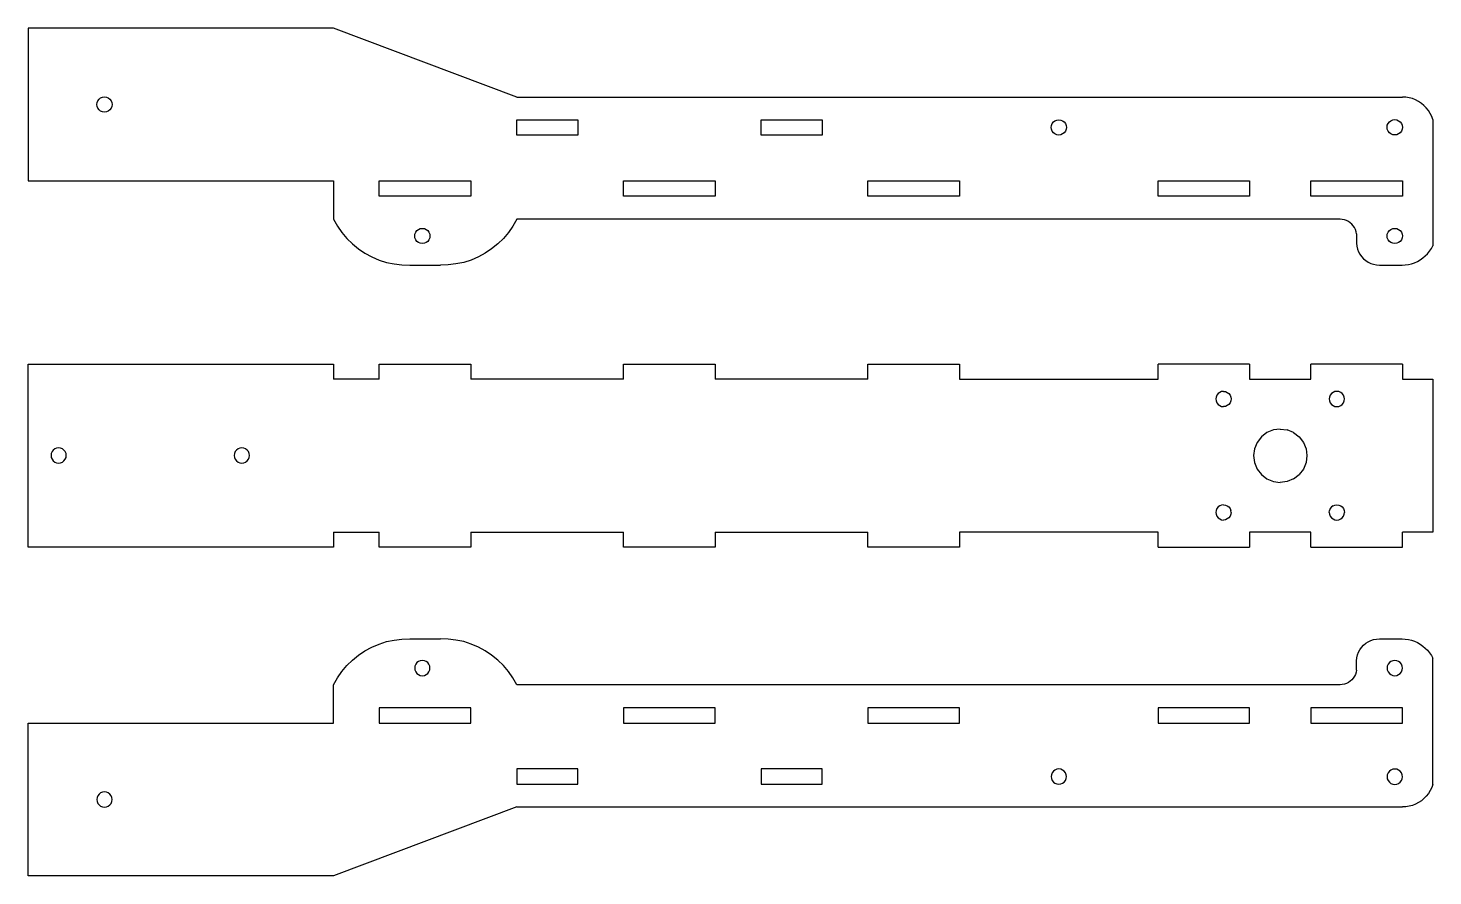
# Model space of a CAD drawing. Extents: x -19.2 to 12.3, y -11.6 to 5.8.
# Drawn here: x 0.78 to 12.28, y -5.86 to 1.08 of the extents above; entities that cross this region are included whole.
import ezdxf

# ---------------------------------------------------------------- set-up
doc = ezdxf.new("R2010")
doc.units = 0
doc.header["$MEASUREMENT"] = 0
doc.layers.get('0').update_dxf_attribs({"linetype": 'CONTINUOUS'})

msp = doc.modelspace()

# ---------------------------------------------------------------- linework, layer by layer
for p, q in [((0.781, 1.079), (0.781, -0.171)), ((3.281, 1.079), (0.781, 1.079)), ((4.781, 0.515), (3.281, 1.079)), ((1.344, 0.454), (1.346, 0.47)), ((1.346, 0.47), (1.352, 0.485)), ((1.352, 0.485), (1.362, 0.498)), ((1.362, 0.498), (1.375, 0.508)), ((1.375, 0.508), (1.39, 0.515)), ((1.39, 0.515), (1.406, 0.517)), ((1.406, 0.517), (1.422, 0.515)), ((1.422, 0.515), (1.437, 0.508)), ((1.437, 0.508), (1.45, 0.498)), ((1.45, 0.498), (1.46, 0.485)), ((1.46, 0.485), (1.467, 0.47)), ((1.467, 0.47), (1.469, 0.454)), ((4.781, 0.515), (12.031, 0.515)), ((12.059, 0.513), (12.031, 0.515)), ((12.086, 0.509), (12.059, 0.513)), ((12.113, 0.502), (12.086, 0.509)), ((12.139, 0.491), (12.113, 0.502)), ((12.164, 0.479), (12.139, 0.491)), ((12.187, 0.463), (12.164, 0.479)), ((12.208, 0.446), (12.187, 0.463)), ((1.346, 0.438), (1.344, 0.454)), ((1.352, 0.423), (1.346, 0.438)), ((1.362, 0.41), (1.352, 0.423)), ((1.375, 0.4), (1.362, 0.41)), ((1.39, 0.394), (1.375, 0.4)), ((1.406, 0.392), (1.39, 0.394)), ((1.422, 0.394), (1.406, 0.392)), ((1.437, 0.4), (1.422, 0.394)), ((1.45, 0.41), (1.437, 0.4)), ((1.46, 0.423), (1.45, 0.41)), ((1.467, 0.438), (1.46, 0.423)), ((1.469, 0.454), (1.467, 0.438)), ((12.227, 0.426), (12.208, 0.446)), ((12.245, 0.404), (12.227, 0.426)), ((12.259, 0.381), (12.245, 0.404)), ((12.272, 0.356), (12.259, 0.381)), ((12.281, 0.33), (12.272, 0.356)), ((4.781, 0.329), (5.281, 0.329)), ((4.781, 0.204), (4.781, 0.329)), ((5.281, 0.329), (5.281, 0.204)), ((6.781, 0.329), (7.281, 0.329)), ((6.781, 0.204), (6.781, 0.329)), ((7.281, 0.329), (7.281, 0.204)), ((9.156, 0.267), (9.158, 0.283)), ((9.158, 0.251), (9.156, 0.267)), ((9.158, 0.283), (9.165, 0.298)), ((9.165, 0.236), (9.158, 0.251)), ((9.165, 0.298), (9.175, 0.311)), ((9.175, 0.223), (9.165, 0.236)), ((9.175, 0.311), (9.187, 0.321)), ((9.187, 0.321), (9.203, 0.327)), ((9.203, 0.327), (9.219, 0.329)), ((9.219, 0.329), (9.235, 0.327)), ((9.235, 0.327), (9.25, 0.321)), ((9.25, 0.321), (9.263, 0.311)), ((9.263, 0.311), (9.273, 0.298)), ((9.273, 0.236), (9.263, 0.223)), ((9.273, 0.298), (9.279, 0.283)), ((9.279, 0.251), (9.273, 0.236)), ((9.279, 0.283), (9.281, 0.267)), ((9.281, 0.267), (9.279, 0.251)), ((11.906, 0.267), (11.908, 0.284)), ((11.908, 0.251), (11.906, 0.267)), ((11.908, 0.284), (11.915, 0.299)), ((11.915, 0.236), (11.908, 0.251)), ((11.915, 0.299), (11.925, 0.312)), ((11.925, 0.223), (11.915, 0.236)), ((11.925, 0.312), (11.937, 0.321)), ((11.937, 0.321), (11.953, 0.328)), ((11.953, 0.328), (11.969, 0.33)), ((11.969, 0.33), (11.985, 0.328)), ((11.985, 0.328), (12, 0.321)), ((12, 0.321), (12.013, 0.312)), ((12.013, 0.312), (12.023, 0.299)), ((12.023, 0.236), (12.013, 0.223)), ((12.023, 0.299), (12.029, 0.284)), ((12.029, 0.251), (12.023, 0.236)), ((12.029, 0.284), (12.031, 0.267)), ((12.031, 0.267), (12.029, 0.251)), ((12.281, 0.33), (12.281, -0.702)), ((5.281, 0.204), (4.781, 0.204)), ((7.281, 0.204), (6.781, 0.204)), ((9.187, 0.213), (9.175, 0.223)), ((9.203, 0.206), (9.187, 0.213)), ((9.219, 0.204), (9.203, 0.206)), ((9.235, 0.206), (9.219, 0.204)), ((9.25, 0.213), (9.235, 0.206)), ((9.263, 0.223), (9.25, 0.213)), ((11.937, 0.213), (11.925, 0.223)), ((11.953, 0.207), (11.937, 0.213)), ((11.969, 0.205), (11.953, 0.207)), ((11.985, 0.207), (11.969, 0.205)), ((12, 0.213), (11.985, 0.207)), ((12.013, 0.223), (12, 0.213)), ((0.781, -0.171), (3.281, -0.171)), ((3.281, -0.171), (3.281, -0.485)), ((3.656, -0.171), (4.406, -0.171)), ((3.656, -0.296), (3.656, -0.171)), ((4.406, -0.171), (4.406, -0.296)), ((5.656, -0.296), (5.656, -0.171)), ((5.656, -0.171), (6.406, -0.171)), ((6.406, -0.171), (6.406, -0.296)), ((7.656, -0.171), (8.406, -0.171)), ((7.656, -0.296), (7.656, -0.171)), ((8.406, -0.171), (8.406, -0.296)), ((10.031, -0.171), (10.781, -0.171)), ((10.031, -0.296), (10.031, -0.171)), ((10.781, -0.171), (10.781, -0.296)), ((11.281, -0.296), (11.281, -0.171)), ((11.281, -0.171), (12.031, -0.171)), ((12.031, -0.171), (12.031, -0.296)), ((4.406, -0.296), (3.656, -0.296)), ((6.406, -0.296), (5.656, -0.296)), ((8.406, -0.296), (7.656, -0.296)), ((10.781, -0.296), (10.031, -0.296)), ((12.031, -0.296), (11.281, -0.296)), ((3.281, -0.485), (3.313, -0.541)), ((3.313, -0.541), (3.349, -0.594)), ((3.964, -0.578), (3.977, -0.568)), ((3.977, -0.568), (3.992, -0.562)), ((3.992, -0.562), (4.009, -0.56)), ((4.009, -0.56), (4.025, -0.562)), ((4.025, -0.562), (4.04, -0.568)), ((4.04, -0.568), (4.053, -0.578)), ((4.75, -0.541), (4.713, -0.594)), ((4.781, -0.485), (4.75, -0.541)), ((11.521, -0.485), (4.781, -0.485)), ((11.539, -0.486), (11.521, -0.485)), ((11.557, -0.49), (11.539, -0.486)), ((11.573, -0.496), (11.557, -0.49)), ((11.589, -0.504), (11.573, -0.496)), ((11.604, -0.514), (11.589, -0.504)), ((11.617, -0.525), (11.604, -0.514)), ((11.629, -0.539), (11.617, -0.525)), ((11.639, -0.554), (11.629, -0.539)), ((11.647, -0.57), (11.639, -0.554)), ((11.652, -0.587), (11.647, -0.57)), ((11.925, -0.578), (11.937, -0.568)), ((11.937, -0.568), (11.953, -0.562)), ((11.953, -0.562), (11.969, -0.56)), ((11.969, -0.56), (11.985, -0.562)), ((11.985, -0.562), (12, -0.568)), ((12, -0.568), (12.013, -0.578)), ((3.349, -0.594), (3.391, -0.643)), ((3.391, -0.643), (3.436, -0.687)), ((3.436, -0.687), (3.486, -0.728)), ((3.946, -0.622), (3.948, -0.606)), ((3.948, -0.638), (3.946, -0.622)), ((3.948, -0.606), (3.954, -0.591)), ((3.954, -0.653), (3.948, -0.638)), ((3.954, -0.591), (3.964, -0.578)), ((3.964, -0.666), (3.954, -0.653)), ((3.977, -0.676), (3.964, -0.666)), ((3.992, -0.682), (3.977, -0.676)), ((4.009, -0.685), (3.992, -0.682)), ((4.025, -0.682), (4.009, -0.685)), ((4.04, -0.676), (4.025, -0.682)), ((4.053, -0.666), (4.04, -0.676)), ((4.053, -0.578), (4.063, -0.591)), ((4.063, -0.653), (4.053, -0.666)), ((4.063, -0.591), (4.069, -0.606)), ((4.069, -0.638), (4.063, -0.653)), ((4.069, -0.606), (4.071, -0.622)), ((4.071, -0.622), (4.069, -0.638)), ((4.626, -0.687), (4.576, -0.728)), ((4.672, -0.643), (4.626, -0.687)), ((4.713, -0.594), (4.672, -0.643)), ((11.655, -0.604), (11.652, -0.587)), ((11.655, -0.604), (11.656, -0.622)), ((11.656, -0.622), (11.656, -0.682)), ((11.656, -0.682), (11.659, -0.706)), ((11.906, -0.622), (11.908, -0.606)), ((11.908, -0.638), (11.906, -0.622)), ((11.908, -0.606), (11.915, -0.591)), ((11.915, -0.653), (11.908, -0.638)), ((11.915, -0.591), (11.925, -0.578)), ((11.925, -0.666), (11.915, -0.653)), ((11.937, -0.676), (11.925, -0.666)), ((11.953, -0.682), (11.937, -0.676)), ((11.969, -0.685), (11.953, -0.682)), ((11.985, -0.682), (11.969, -0.685)), ((12, -0.676), (11.985, -0.682)), ((12.013, -0.666), (12, -0.676)), ((12.013, -0.578), (12.023, -0.591)), ((12.023, -0.653), (12.013, -0.666)), ((12.023, -0.591), (12.029, -0.606)), ((12.029, -0.638), (12.023, -0.653)), ((12.029, -0.606), (12.031, -0.622)), ((12.031, -0.622), (12.029, -0.638)), ((3.486, -0.728), (3.539, -0.763)), ((3.539, -0.763), (3.596, -0.794)), ((3.596, -0.794), (3.655, -0.819)), ((4.467, -0.794), (4.408, -0.819)), ((4.523, -0.763), (4.467, -0.794)), ((4.576, -0.728), (4.523, -0.763)), ((11.659, -0.706), (11.664, -0.729)), ((11.664, -0.729), (11.673, -0.751)), ((11.673, -0.751), (11.684, -0.772)), ((11.684, -0.772), (11.698, -0.791)), ((11.698, -0.791), (11.714, -0.809)), ((12.178, -0.817), (12.199, -0.802)), ((12.199, -0.802), (12.219, -0.786)), ((12.219, -0.786), (12.238, -0.767)), ((12.238, -0.767), (12.254, -0.747)), ((12.254, -0.747), (12.269, -0.725)), ((12.269, -0.725), (12.281, -0.702)), ((3.655, -0.819), (3.716, -0.838)), ((3.716, -0.838), (3.779, -0.851)), ((3.779, -0.851), (3.842, -0.859)), ((3.842, -0.859), (3.906, -0.86)), ((3.906, -0.86), (4.156, -0.86)), ((4.22, -0.859), (4.156, -0.86)), ((4.284, -0.851), (4.22, -0.859)), ((4.347, -0.838), (4.284, -0.851)), ((4.408, -0.819), (4.347, -0.838)), ((11.714, -0.809), (11.732, -0.824)), ((11.732, -0.824), (11.752, -0.837)), ((11.752, -0.837), (11.773, -0.847)), ((11.773, -0.847), (11.796, -0.854)), ((11.796, -0.854), (11.819, -0.859)), ((11.819, -0.859), (11.843, -0.86)), ((11.843, -0.86), (12.029, -0.86)), ((12.029, -0.86), (12.055, -0.859)), ((12.055, -0.859), (12.081, -0.855)), ((12.081, -0.855), (12.107, -0.849)), ((12.107, -0.849), (12.131, -0.841)), ((12.131, -0.841), (12.155, -0.83)), ((12.155, -0.83), (12.178, -0.817)), ((0.781, -1.67), (3.281, -1.67)), ((0.781, -3.17), (0.781, -1.67)), ((3.281, -1.67), (3.281, -1.795)), ((3.656, -1.795), (3.656, -1.67)), ((3.656, -1.67), (4.406, -1.67)), ((4.406, -1.67), (4.406, -1.795)), ((5.656, -1.795), (5.656, -1.67)), ((5.656, -1.67), (6.406, -1.67)), ((6.406, -1.67), (6.406, -1.795)), ((7.656, -1.795), (7.656, -1.67)), ((7.656, -1.67), (8.406, -1.67)), ((8.406, -1.67), (8.406, -1.795)), ((10.031, -1.795), (10.031, -1.67)), ((10.781, -1.67), (10.031, -1.67)), ((10.781, -1.67), (10.781, -1.795)), ((11.281, -1.795), (11.281, -1.67)), ((12.031, -1.67), (11.281, -1.67)), ((12.031, -1.67), (12.031, -1.795)), ((3.656, -1.795), (3.281, -1.795)), ((5.656, -1.795), (4.406, -1.795)), ((7.656, -1.795), (6.406, -1.795)), ((8.406, -1.795), (10.031, -1.795)), ((10.781, -1.795), (11.281, -1.795)), ((12.031, -1.795), (12.281, -1.795)), ((12.281, -1.795), (12.281, -3.045)), ((10.507, -1.94), (10.505, -1.956)), ((10.513, -1.925), (10.507, -1.94)), ((10.523, -1.912), (10.513, -1.925)), ((10.536, -1.902), (10.523, -1.912)), ((10.551, -1.896), (10.536, -1.902)), ((10.567, -1.894), (10.551, -1.896)), ((10.567, -1.894), (10.583, -1.896)), ((10.583, -1.896), (10.598, -1.902)), ((10.598, -1.902), (10.611, -1.912)), ((10.611, -1.912), (10.621, -1.925)), ((10.621, -1.925), (10.628, -1.94)), ((10.628, -1.94), (10.63, -1.956)), ((11.435, -1.94), (11.433, -1.956)), ((11.441, -1.925), (11.435, -1.94)), ((11.451, -1.912), (11.441, -1.925)), ((11.464, -1.902), (11.451, -1.912)), ((11.479, -1.896), (11.464, -1.902)), ((11.495, -1.894), (11.479, -1.896)), ((11.511, -1.896), (11.495, -1.894)), ((11.527, -1.902), (11.511, -1.896)), ((11.539, -1.912), (11.527, -1.902)), ((11.549, -1.925), (11.539, -1.912)), ((11.556, -1.94), (11.549, -1.925)), ((11.558, -1.956), (11.556, -1.94)), ((10.505, -1.956), (10.507, -1.972)), ((10.507, -1.972), (10.513, -1.988)), ((10.513, -1.988), (10.523, -2)), ((10.523, -2), (10.536, -2.01)), ((10.536, -2.01), (10.551, -2.017)), ((10.551, -2.017), (10.567, -2.019)), ((10.583, -2.017), (10.567, -2.019)), ((10.598, -2.01), (10.583, -2.017)), ((10.611, -2), (10.598, -2.01)), ((10.621, -1.988), (10.611, -2)), ((10.628, -1.972), (10.621, -1.988)), ((10.63, -1.956), (10.628, -1.972)), ((11.433, -1.956), (11.435, -1.972)), ((11.435, -1.972), (11.441, -1.988)), ((11.441, -1.988), (11.451, -2)), ((11.451, -2), (11.464, -2.01)), ((11.464, -2.01), (11.479, -2.017)), ((11.479, -2.017), (11.495, -2.019)), ((11.495, -2.019), (11.511, -2.017)), ((11.511, -2.017), (11.527, -2.01)), ((11.527, -2.01), (11.539, -2)), ((11.539, -2), (11.549, -1.988)), ((11.549, -1.988), (11.556, -1.972)), ((11.556, -1.972), (11.558, -1.956)), ((10.877, -2.266), (10.842, -2.311)), ((10.922, -2.231), (10.877, -2.266)), ((10.975, -2.209), (10.922, -2.231)), ((11.031, -2.202), (10.975, -2.209)), ((11.031, -2.202), (11.088, -2.209)), ((11.141, -2.231), (11.088, -2.209)), ((11.141, -2.231), (11.186, -2.266)), ((11.186, -2.266), (11.221, -2.311)), ((0.971, -2.402), (0.969, -2.418)), ((0.977, -2.387), (0.971, -2.402)), ((0.987, -2.374), (0.977, -2.387)), ((1, -2.364), (0.987, -2.374)), ((1.015, -2.358), (1, -2.364)), ((1.031, -2.356), (1.015, -2.358)), ((1.047, -2.358), (1.031, -2.356)), ((1.062, -2.364), (1.047, -2.358)), ((1.075, -2.374), (1.062, -2.364)), ((1.085, -2.387), (1.075, -2.374)), ((1.092, -2.402), (1.085, -2.387)), ((1.094, -2.418), (1.092, -2.402)), ((2.471, -2.402), (2.469, -2.418)), ((2.477, -2.387), (2.471, -2.402)), ((2.487, -2.374), (2.477, -2.387)), ((2.5, -2.364), (2.487, -2.374)), ((2.515, -2.358), (2.5, -2.364)), ((2.531, -2.356), (2.515, -2.358)), ((2.547, -2.358), (2.531, -2.356)), ((2.562, -2.364), (2.547, -2.358)), ((2.575, -2.374), (2.562, -2.364)), ((2.585, -2.387), (2.575, -2.374)), ((2.592, -2.402), (2.585, -2.387)), ((2.594, -2.418), (2.592, -2.402)), ((10.82, -2.364), (10.812, -2.42)), ((10.842, -2.311), (10.82, -2.364)), ((11.221, -2.311), (11.243, -2.364)), ((11.243, -2.364), (11.25, -2.42)), ((0.969, -2.418), (0.971, -2.435)), ((0.971, -2.435), (0.977, -2.45)), ((0.977, -2.45), (0.987, -2.463)), ((0.987, -2.463), (1, -2.473)), ((1, -2.473), (1.015, -2.479)), ((1.015, -2.479), (1.031, -2.481)), ((1.031, -2.481), (1.047, -2.479)), ((1.047, -2.479), (1.062, -2.473)), ((1.062, -2.473), (1.075, -2.463)), ((1.075, -2.463), (1.085, -2.45)), ((1.085, -2.45), (1.092, -2.435)), ((1.092, -2.435), (1.094, -2.418)), ((2.469, -2.418), (2.471, -2.435)), ((2.471, -2.435), (2.477, -2.45)), ((2.477, -2.45), (2.487, -2.463)), ((2.487, -2.463), (2.5, -2.473)), ((2.5, -2.473), (2.515, -2.479)), ((2.515, -2.479), (2.531, -2.481)), ((2.531, -2.481), (2.547, -2.479)), ((2.547, -2.479), (2.562, -2.473)), ((2.562, -2.473), (2.575, -2.463)), ((2.575, -2.463), (2.585, -2.45)), ((2.585, -2.45), (2.592, -2.435)), ((2.592, -2.435), (2.594, -2.418)), ((10.812, -2.42), (10.82, -2.477)), ((10.82, -2.477), (10.842, -2.53)), ((10.842, -2.53), (10.877, -2.575)), ((11.221, -2.53), (11.186, -2.575)), ((11.243, -2.477), (11.221, -2.53)), ((11.25, -2.42), (11.243, -2.477)), ((10.877, -2.575), (10.922, -2.61)), ((10.922, -2.61), (10.975, -2.632)), ((10.975, -2.632), (11.031, -2.639)), ((11.088, -2.632), (11.031, -2.639)), ((11.141, -2.61), (11.088, -2.632)), ((11.141, -2.61), (11.186, -2.575)), ((10.507, -2.868), (10.505, -2.884)), ((10.513, -2.853), (10.507, -2.868)), ((10.523, -2.84), (10.513, -2.853)), ((10.536, -2.83), (10.523, -2.84)), ((10.551, -2.824), (10.536, -2.83)), ((10.567, -2.822), (10.551, -2.824)), ((10.567, -2.822), (10.583, -2.824)), ((10.583, -2.824), (10.598, -2.83)), ((10.598, -2.83), (10.611, -2.84)), ((10.611, -2.84), (10.621, -2.853)), ((10.621, -2.853), (10.628, -2.868)), ((10.63, -2.884), (10.628, -2.868)), ((11.433, -2.884), (11.435, -2.868)), ((11.441, -2.853), (11.435, -2.868)), ((11.451, -2.84), (11.441, -2.853)), ((11.464, -2.83), (11.451, -2.84)), ((11.464, -2.83), (11.479, -2.824)), ((11.479, -2.824), (11.495, -2.822)), ((11.495, -2.822), (11.511, -2.824)), ((11.511, -2.824), (11.527, -2.83)), ((11.527, -2.83), (11.539, -2.84)), ((11.539, -2.84), (11.549, -2.853)), ((11.549, -2.853), (11.556, -2.868)), ((11.556, -2.868), (11.558, -2.884)), ((10.505, -2.884), (10.507, -2.9)), ((10.507, -2.9), (10.513, -2.915)), ((10.513, -2.915), (10.523, -2.928)), ((10.523, -2.928), (10.536, -2.938)), ((10.536, -2.938), (10.551, -2.945)), ((10.551, -2.945), (10.567, -2.947)), ((10.583, -2.945), (10.567, -2.947)), ((10.598, -2.938), (10.583, -2.945)), ((10.611, -2.928), (10.598, -2.938)), ((10.621, -2.915), (10.611, -2.928)), ((10.628, -2.9), (10.621, -2.915)), ((10.63, -2.884), (10.628, -2.9)), ((11.433, -2.884), (11.435, -2.9)), ((11.435, -2.9), (11.441, -2.915)), ((11.441, -2.915), (11.451, -2.928)), ((11.451, -2.928), (11.464, -2.938)), ((11.464, -2.938), (11.479, -2.945)), ((11.479, -2.945), (11.495, -2.947)), ((11.495, -2.947), (11.511, -2.945)), ((11.511, -2.945), (11.527, -2.938)), ((11.527, -2.938), (11.539, -2.928)), ((11.539, -2.928), (11.549, -2.915)), ((11.549, -2.915), (11.556, -2.9)), ((11.556, -2.9), (11.558, -2.884)), ((3.281, -3.045), (3.281, -3.17)), ((3.281, -3.045), (3.656, -3.045)), ((3.656, -3.17), (3.656, -3.045)), ((4.406, -3.045), (4.406, -3.17)), ((4.406, -3.045), (5.656, -3.045)), ((5.656, -3.17), (5.656, -3.045)), ((6.406, -3.045), (7.656, -3.045)), ((6.406, -3.045), (6.406, -3.17)), ((7.656, -3.17), (7.656, -3.045)), ((8.406, -3.045), (8.406, -3.17)), ((10.031, -3.045), (8.406, -3.045)), ((10.031, -3.17), (10.031, -3.045)), ((11.281, -3.045), (10.781, -3.045)), ((10.781, -3.045), (10.781, -3.17)), ((11.281, -3.17), (11.281, -3.045)), ((12.031, -3.17), (12.031, -3.045)), ((12.281, -3.045), (12.031, -3.045)), ((3.281, -3.17), (0.781, -3.17)), ((4.406, -3.17), (3.656, -3.17)), ((6.406, -3.17), (5.656, -3.17)), ((8.406, -3.17), (7.656, -3.17)), ((10.031, -3.17), (10.781, -3.17)), ((11.281, -3.17), (12.031, -3.17)), ((3.486, -4.052), (3.539, -4.017)), ((3.539, -4.017), (3.596, -3.987)), ((3.596, -3.987), (3.655, -3.962)), ((3.655, -3.962), (3.716, -3.942)), ((3.716, -3.942), (3.779, -3.929)), ((3.779, -3.929), (3.842, -3.922)), ((3.842, -3.922), (3.906, -3.92)), ((3.906, -3.92), (4.156, -3.92)), ((4.22, -3.922), (4.156, -3.92)), ((4.284, -3.929), (4.22, -3.922)), ((4.347, -3.942), (4.284, -3.929)), ((4.408, -3.962), (4.347, -3.942)), ((4.467, -3.987), (4.408, -3.962)), ((4.523, -4.017), (4.467, -3.987)), ((4.576, -4.052), (4.523, -4.017)), ((11.673, -4.029), (11.684, -4.008)), ((11.684, -4.008), (11.698, -3.989)), ((11.698, -3.989), (11.714, -3.972)), ((11.714, -3.972), (11.732, -3.956)), ((11.732, -3.956), (11.752, -3.944)), ((11.752, -3.944), (11.773, -3.933)), ((11.773, -3.933), (11.796, -3.926)), ((11.796, -3.926), (11.819, -3.922)), ((11.819, -3.922), (11.843, -3.92)), ((11.843, -3.92), (12.029, -3.92)), ((12.029, -3.92), (12.055, -3.921)), ((12.055, -3.921), (12.081, -3.925)), ((12.081, -3.925), (12.107, -3.931)), ((12.107, -3.931), (12.131, -3.939)), ((12.131, -3.939), (12.155, -3.95)), ((12.155, -3.95), (12.178, -3.963)), ((12.178, -3.963), (12.199, -3.978)), ((12.199, -3.978), (12.219, -3.995)), ((12.219, -3.995), (12.238, -4.013)), ((12.238, -4.013), (12.254, -4.034)), ((3.349, -4.187), (3.391, -4.138)), ((3.391, -4.138), (3.436, -4.093)), ((3.436, -4.093), (3.486, -4.052)), ((3.954, -4.127), (3.948, -4.142)), ((3.964, -4.114), (3.954, -4.127)), ((3.977, -4.104), (3.964, -4.114)), ((3.992, -4.098), (3.977, -4.104)), ((4.009, -4.096), (3.992, -4.098)), ((4.025, -4.098), (4.009, -4.096)), ((4.04, -4.104), (4.025, -4.098)), ((4.053, -4.114), (4.04, -4.104)), ((4.063, -4.127), (4.053, -4.114)), ((4.069, -4.142), (4.063, -4.127)), ((4.626, -4.093), (4.576, -4.052)), ((4.672, -4.138), (4.626, -4.093)), ((4.713, -4.187), (4.672, -4.138)), ((11.656, -4.098), (11.659, -4.074)), ((11.656, -4.158), (11.656, -4.098)), ((11.659, -4.074), (11.664, -4.051)), ((11.664, -4.051), (11.673, -4.029)), ((11.915, -4.127), (11.908, -4.142)), ((11.925, -4.114), (11.915, -4.127)), ((11.937, -4.104), (11.925, -4.114)), ((11.953, -4.098), (11.937, -4.104)), ((11.969, -4.096), (11.953, -4.098)), ((11.985, -4.098), (11.969, -4.096)), ((12, -4.104), (11.985, -4.098)), ((12.013, -4.114), (12, -4.104)), ((12.023, -4.127), (12.013, -4.114)), ((12.029, -4.142), (12.023, -4.127)), ((12.254, -4.034), (12.269, -4.055)), ((12.269, -4.055), (12.281, -4.078)), ((12.281, -5.11), (12.281, -4.078)), ((3.281, -4.295), (3.313, -4.239)), ((3.313, -4.239), (3.349, -4.187)), ((3.948, -4.142), (3.946, -4.158)), ((3.946, -4.158), (3.948, -4.174)), ((3.948, -4.174), (3.954, -4.189)), ((3.954, -4.189), (3.964, -4.202)), ((3.964, -4.202), (3.977, -4.212)), ((3.977, -4.212), (3.992, -4.219)), ((3.992, -4.219), (4.009, -4.221)), ((4.009, -4.221), (4.025, -4.219)), ((4.025, -4.219), (4.04, -4.212)), ((4.04, -4.212), (4.053, -4.202)), ((4.053, -4.202), (4.063, -4.189)), ((4.063, -4.189), (4.069, -4.174)), ((4.071, -4.158), (4.069, -4.142)), ((4.069, -4.174), (4.071, -4.158)), ((4.75, -4.239), (4.713, -4.187)), ((4.781, -4.295), (4.75, -4.239)), ((11.617, -4.255), (11.604, -4.267)), ((11.629, -4.241), (11.617, -4.255)), ((11.639, -4.226), (11.629, -4.241)), ((11.647, -4.21), (11.639, -4.226)), ((11.652, -4.193), (11.647, -4.21)), ((11.655, -4.176), (11.652, -4.193)), ((11.655, -4.176), (11.656, -4.158)), ((11.908, -4.142), (11.906, -4.158)), ((11.906, -4.158), (11.908, -4.174)), ((11.908, -4.174), (11.915, -4.189)), ((11.915, -4.189), (11.925, -4.202)), ((11.925, -4.202), (11.937, -4.212)), ((11.937, -4.212), (11.953, -4.219)), ((11.953, -4.219), (11.969, -4.221)), ((11.969, -4.221), (11.985, -4.219)), ((11.985, -4.219), (12, -4.212)), ((12, -4.212), (12.013, -4.202)), ((12.013, -4.202), (12.023, -4.189)), ((12.023, -4.189), (12.029, -4.174)), ((12.031, -4.158), (12.029, -4.142)), ((12.029, -4.174), (12.031, -4.158)), ((3.281, -4.61), (3.281, -4.295)), ((11.521, -4.295), (4.781, -4.295)), ((11.539, -4.294), (11.521, -4.295)), ((11.557, -4.29), (11.539, -4.294)), ((11.573, -4.285), (11.557, -4.29)), ((11.589, -4.277), (11.573, -4.285)), ((11.604, -4.267), (11.589, -4.277)), ((4.406, -4.485), (3.656, -4.485)), ((3.656, -4.485), (3.656, -4.61)), ((4.406, -4.61), (4.406, -4.485)), ((5.656, -4.485), (5.656, -4.61)), ((6.406, -4.485), (5.656, -4.485)), ((6.406, -4.61), (6.406, -4.485)), ((8.406, -4.485), (7.656, -4.485)), ((7.656, -4.485), (7.656, -4.61)), ((8.406, -4.61), (8.406, -4.485)), ((10.031, -4.485), (10.031, -4.61)), ((10.781, -4.485), (10.031, -4.485)), ((10.781, -4.61), (10.781, -4.485)), ((12.031, -4.485), (11.281, -4.485)), ((11.281, -4.485), (11.281, -4.61)), ((12.031, -4.61), (12.031, -4.485)), ((0.781, -5.859), (0.781, -4.61)), ((0.781, -4.61), (3.281, -4.61)), ((3.656, -4.61), (4.406, -4.61)), ((5.656, -4.61), (6.406, -4.61)), ((7.656, -4.61), (8.406, -4.61)), ((10.031, -4.61), (10.781, -4.61)), ((11.281, -4.61), (12.031, -4.61)), ((5.281, -4.984), (4.781, -4.984)), ((4.781, -4.984), (4.781, -5.109)), ((5.281, -5.109), (5.281, -4.984)), ((7.281, -4.984), (6.781, -4.984)), ((6.781, -4.984), (6.781, -5.109)), ((7.281, -5.109), (7.281, -4.984)), ((9.158, -5.031), (9.156, -5.047)), ((9.156, -5.047), (9.158, -5.063)), ((9.165, -5.016), (9.158, -5.031)), ((9.175, -5.003), (9.165, -5.016)), ((9.187, -4.993), (9.175, -5.003)), ((9.203, -4.987), (9.187, -4.993)), ((9.219, -4.984), (9.203, -4.987)), ((9.235, -4.987), (9.219, -4.984)), ((9.25, -4.993), (9.235, -4.987)), ((9.263, -5.003), (9.25, -4.993)), ((9.273, -5.016), (9.263, -5.003)), ((9.279, -5.031), (9.273, -5.016)), ((9.281, -5.047), (9.279, -5.031)), ((9.279, -5.063), (9.281, -5.047)), ((11.908, -5.031), (11.906, -5.048)), ((11.906, -5.048), (11.908, -5.064)), ((11.915, -5.016), (11.908, -5.031)), ((11.925, -5.003), (11.915, -5.016)), ((11.937, -4.993), (11.925, -5.003)), ((11.953, -4.987), (11.937, -4.993)), ((11.969, -4.985), (11.953, -4.987)), ((11.985, -4.987), (11.969, -4.985)), ((12, -4.993), (11.985, -4.987)), ((12.013, -5.003), (12, -4.993)), ((12.023, -5.016), (12.013, -5.003)), ((12.029, -5.031), (12.023, -5.016)), ((12.031, -5.048), (12.029, -5.031)), ((12.029, -5.064), (12.031, -5.048)), ((1.39, -5.174), (1.375, -5.18)), ((1.406, -5.172), (1.39, -5.174)), ((1.422, -5.174), (1.406, -5.172)), ((1.437, -5.18), (1.422, -5.174)), ((4.781, -5.109), (5.281, -5.109)), ((6.781, -5.109), (7.281, -5.109)), ((9.158, -5.063), (9.165, -5.078)), ((9.165, -5.078), (9.175, -5.091)), ((9.175, -5.091), (9.187, -5.101)), ((9.187, -5.101), (9.203, -5.107)), ((9.203, -5.107), (9.219, -5.109)), ((9.219, -5.109), (9.235, -5.107)), ((9.235, -5.107), (9.25, -5.101)), ((9.25, -5.101), (9.263, -5.091)), ((9.263, -5.091), (9.273, -5.078)), ((9.273, -5.078), (9.279, -5.063)), ((11.908, -5.064), (11.915, -5.079)), ((11.915, -5.079), (11.925, -5.092)), ((11.925, -5.092), (11.937, -5.102)), ((11.937, -5.102), (11.953, -5.108)), ((11.953, -5.108), (11.969, -5.11)), ((11.969, -5.11), (11.985, -5.108)), ((11.985, -5.108), (12, -5.102)), ((12, -5.102), (12.013, -5.092)), ((12.013, -5.092), (12.023, -5.079)), ((12.023, -5.079), (12.029, -5.064)), ((12.259, -5.161), (12.245, -5.184)), ((12.272, -5.136), (12.259, -5.161)), ((12.281, -5.11), (12.272, -5.136)), ((1.346, -5.218), (1.344, -5.234)), ((1.344, -5.234), (1.346, -5.251)), ((1.352, -5.203), (1.346, -5.218)), ((1.346, -5.251), (1.352, -5.266)), ((1.362, -5.19), (1.352, -5.203)), ((1.352, -5.266), (1.362, -5.279)), ((1.375, -5.18), (1.362, -5.19)), ((1.362, -5.279), (1.375, -5.289)), ((1.375, -5.289), (1.39, -5.295)), ((1.422, -5.295), (1.437, -5.289)), ((1.45, -5.19), (1.437, -5.18)), ((1.437, -5.289), (1.45, -5.279)), ((1.46, -5.203), (1.45, -5.19)), ((1.45, -5.279), (1.46, -5.266)), ((1.467, -5.218), (1.46, -5.203)), ((1.46, -5.266), (1.467, -5.251)), ((1.469, -5.234), (1.467, -5.218)), ((1.467, -5.251), (1.469, -5.234)), ((12.086, -5.289), (12.059, -5.293)), ((12.113, -5.282), (12.086, -5.289)), ((12.139, -5.272), (12.113, -5.282)), ((12.164, -5.259), (12.139, -5.272)), ((12.187, -5.244), (12.164, -5.259)), ((12.208, -5.226), (12.187, -5.244)), ((12.227, -5.206), (12.208, -5.226)), ((12.245, -5.184), (12.227, -5.206)), ((1.39, -5.295), (1.406, -5.297)), ((1.406, -5.297), (1.422, -5.295)), ((4.781, -5.295), (3.281, -5.859)), ((4.781, -5.295), (12.031, -5.295)), ((12.059, -5.293), (12.031, -5.295)), ((3.281, -5.859), (0.781, -5.859))]:
    msp.add_line(p, q)

doc.saveas('drawing.dxf')
